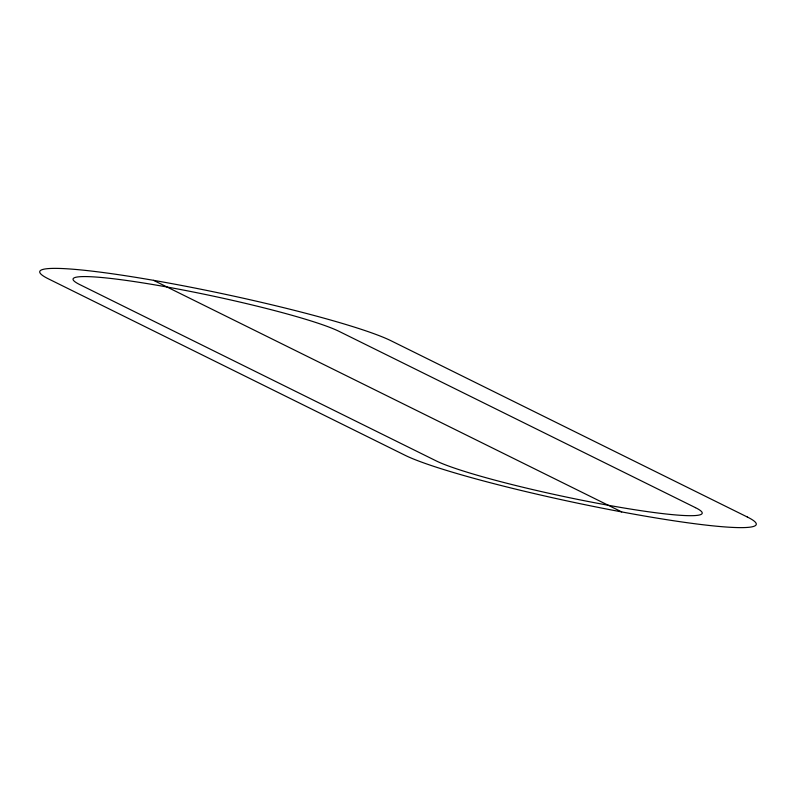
<?xml version="1.0" encoding="UTF-8"?>
<svg xmlns="http://www.w3.org/2000/svg" width="796" height="796" viewBox="0 0 796 796"><rect width="100%" height="100%" fill="white"/><g stroke="black" fill="none" stroke-linecap="round" stroke-linejoin="round"><path stroke-width="1.19" d="M153.558 280.341L621.696 511.918M747.325 517.012L390.975 340.738A184.065 16.358 12 0 0 163.827 282.162A184.065 16.358 12 0 0 48.675 278.988L405.025 455.262A184.065 16.358 12 0 0 632.173 513.838A184.065 16.358 12 0 0 747.325 517.012M695.465 507.659L339.106 331.385A139.449 12.398 12 0 0 167.031 287.008A139.449 12.398 12 0 0 79.799 284.6L436.148 460.874A139.449 12.398 12 0 0 608.224 505.251A139.449 12.398 12 0 0 695.465 507.659"/></g></svg>
